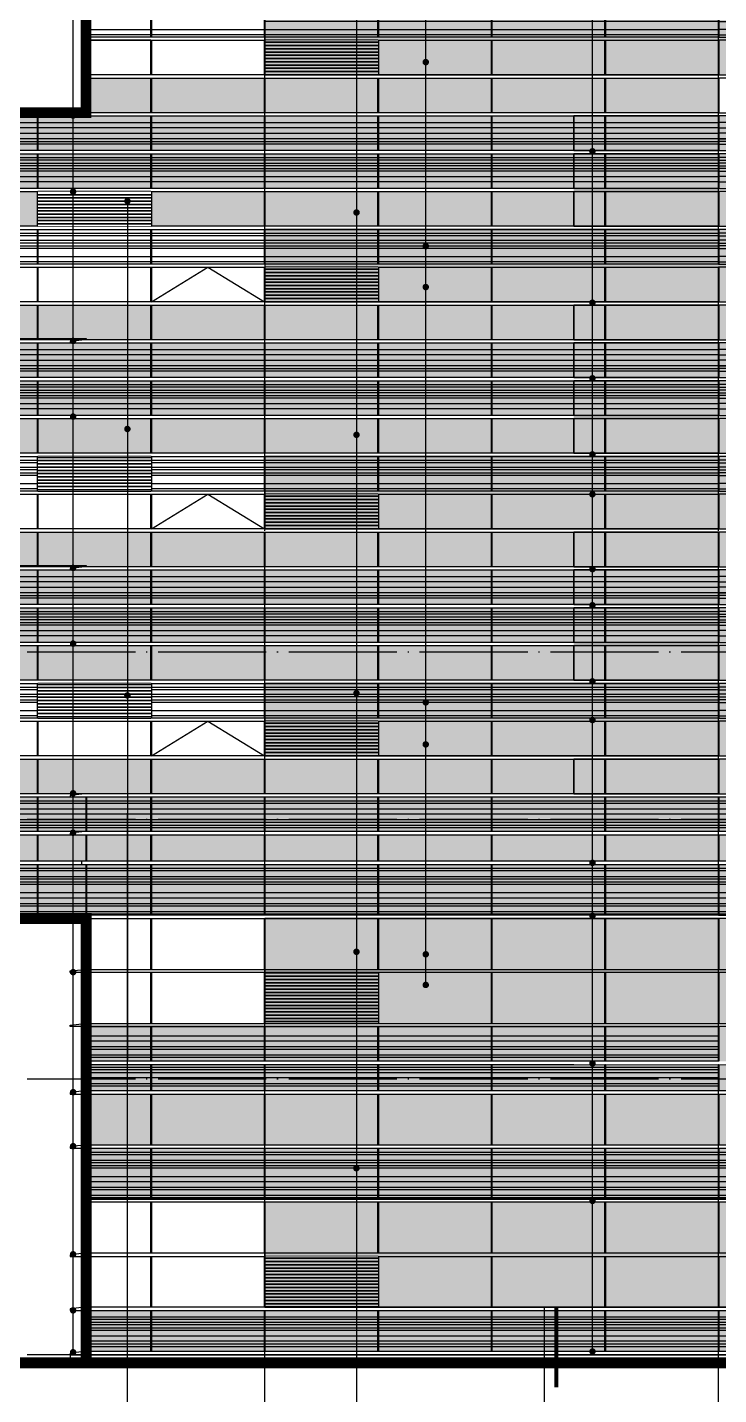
# Model space of a CAD drawing. Header units: millimetres. Extents: x 708158 to 1984082, y -168213 to -53.
# Drawn here: x 1034712 to 1047504, y -86696 to -61396 of the extents above; entities that cross this region are included whole.
import ezdxf

# ---------------------------------------------------------------- set-up
doc = ezdxf.new("R2010")
doc.units = ezdxf.units.MM
doc.header["$LTSCALE"] = 1000
doc.set_wipeout_variables(frame=1)
doc.linetypes.add('DOTE', pattern=[2.42, 2, -0.2, 0.02, -0.2])
doc.layers.get('0').update_dxf_attribs({"color": 8})
for name, color, linetype in [('230303生产综合楼-平面图_t8$0$DIM_IDEN', 3, 'Continuous'), ('A-AXIS', 1, 'DOTE'), ('A-看线', 63, 'Continuous'), ('DIM_LEAD', 3, 'Continuous'), ('DOTE', 1, 'DOTE'), ('SPACE_HATCH', 9, 'Continuous'), ('WINDOW', 4, 'Continuous'), ('立面加粗', 5, 'Continuous'), ('立面填充线2 穿孔板', 105, 'Continuous'), ('立面窗户线', 21, 'Continuous')]:
    doc.layers.add(name, color=color, linetype=linetype)
doc.layers.add('E-百叶', color=8, linetype='Continuous', lineweight=35)

# ---------------------------------------------------------------- blocks, each defined once
blk = doc.blocks.new('A$C646C2EE2')
at = {"layer": 'A-看线'}
for points in [[(0, -70), (2090, -70), (2090, -120), (0, -120)], [(0, -200), (2090, -200), (2090, -250), (0, -250)], [(2100, -70), (4190, -70), (4190, -120), (2100, -120)], [(2100, -200), (4190, -200), (4190, -250), (2100, -250)], [(4200, -70), (6290, -70), (6290, -120), (4200, -120)], [(4200, -200), (6290, -200), (6290, -250), (4200, -250)], [(6300, -70), (8390, -70), (8390, -120), (6300, -120)], [(6300, -200), (8390, -200), (8390, -250), (6300, -250)], [(0, -300), (2090, -300), (2090, -350), (0, -350)], [(0, -500), (2090, -500), (2090, -600), (0, -600)], [(2100, -300), (4190, -300), (4190, -350), (2100, -350)], [(2100, -500), (4190, -500), (4190, -600), (2100, -600)], [(4200, -300), (6290, -300), (6290, -350), (4200, -350)], [(4200, -500), (6290, -500), (6290, -600), (4200, -600)], [(6300, -300), (8390, -300), (8390, -350), (6300, -350)], [(6300, -500), (8390, -500), (8390, -600), (6300, -600)]]:
    blk.add_lwpolyline(points, close=True, dxfattribs=at)
at = {"layer": 'WINDOW'}
for points in [[(2090, 0), (2100, 0), (2100, -640), (2090, -640)], [(4190, 0), (4200, 0), (4200, -640), (4190, -640)], [(6290, 0), (6300, 0), (6300, -640), (6290, -640)], [(8390, 0), (8400, 0), (8400, -640), (8390, -640)]]:
    blk.add_lwpolyline(points, close=True, dxfattribs=at)
blk = doc.blocks.new('A$C06C913D6')
at = {"layer": '立面填充线2 穿孔板'}
blk.add_hatch(color=256, dxfattribs=at).paths.add_polyline_path([(5, -3080), (11695, -3080), (11695, -3720), (5, -3720)])
blk.add_line((1195, -2380), (5, -2380))
at = {"layer": 'A-看线'}
for points in [[(5, -2180), (1195, -2180), (1195, -2280), (5, -2280)], [(1205, -2180), (3295, -2180), (3295, -2280), (1205, -2280)], [(5, -3080), (11695, -3080), (11695, -3720), (5, -3720)]]:
    blk.add_lwpolyline(points, close=True, dxfattribs=at)
at = {"layer": 'WINDOW'}
for points in [[(-5, -1680), (5, -1680), (5, -2320), (-5, -2320)], [(1195, -1680), (1205, -1680), (1205, -2320), (1195, -2320)], [(3295, -1680), (3305, -1680), (3305, -2320), (3295, -2320)], [(-5, -2380), (5, -2380), (5, -3020), (-5, -3020)], [(1195, -2380), (1205, -2380), (1205, -3020), (1195, -3020)], [(3295, -2380), (3305, -2380), (3305, -3020), (3295, -3020)], [(5395, -2380), (5405, -2380), (5405, -3020), (5395, -3020)], [(7495, -2380), (7505, -2380), (7505, -3020), (7495, -3020)], [(9595, -2380), (9605, -2380), (9605, -3020), (9595, -3020)], [(11705, -2380), (11695, -2380), (11695, -3020), (11705, -3020)], [(11695, -2380), (11705, -2380), (11705, -3020), (11695, -3020)], [(-5, -3080), (5, -3080), (5, -3720), (-5, -3720)], [(1195, -3080), (1205, -3080), (1205, -3720), (1195, -3720)], [(3295, -3080), (3305, -3080), (3305, -3720), (3295, -3720)], [(5395, -3080), (5405, -3080), (5405, -3720), (5395, -3720)], [(7495, -3080), (7505, -3080), (7505, -3720), (7495, -3720)], [(9595, -3080), (9605, -3080), (9605, -3720), (9595, -3720)], [(11705, -3080), (11695, -3080), (11695, -3720), (11705, -3720)], [(11695, -3080), (11705, -3080), (11705, -3720), (11695, -3720)]]:
    blk.add_lwpolyline(points, close=True, dxfattribs=at)
at = {"layer": '立面窗户线'}
for points in [[(11700, -2320), (0, -2320), (-90, -2320), (-90, -2380), (0, -2380), (11700, -2380)], [(11700, -2320), (23400, -2320), (23490, -2320), (23490, -2380), (23400, -2380), (11700, -2380)], [(11700, -3020), (0, -3020), (-90, -3020), (-90, -3080), (0, -3080), (11700, -3080)], [(11700, -3020), (23400, -3020), (23490, -3020), (23490, -3080), (23400, -3080), (11700, -3080)]]:
    blk.add_lwpolyline(points, dxfattribs=at)
at = {"layer": 'WINDOW'}
blk.add_blockref('A$C646C2EE2', (3305, -1680), dxfattribs=at)
at = {"layer": 'WINDOW', "xscale": -1}
blk.add_blockref('A$C646C2EE2', (20095, -1680), dxfattribs=at)
blk = doc.blocks.new('A$C2A3A27BA')
at = {"layer": 'A-看线'}
for points in [[(0, -40), (2090, -40), (2090, -140), (0, -140)], [(0, -240), (2090, -240), (2090, -340), (0, -340)], [(2100, -40), (4190, -40), (4190, -140), (2100, -140)], [(2100, -240), (4190, -240), (4190, -340), (2100, -340)], [(4200, -40), (6290, -40), (6290, -140), (4200, -140)], [(4200, -240), (6290, -240), (6290, -340), (4200, -340)], [(6300, -40), (8390, -40), (8390, -140), (6300, -140)], [(6300, -240), (8390, -240), (8390, -340), (6300, -340)], [(0, -390), (2090, -390), (2090, -440), (0, -440)], [(2100, -390), (4190, -390), (4190, -440), (2100, -440)], [(4200, -390), (6290, -390), (6290, -440), (4200, -440)], [(6300, -390), (8390, -390), (8390, -440), (6300, -440)], [(0, -690), (2090, -690), (2090, -740), (0, -740)], [(2100, -690), (4190, -690), (4190, -740), (2100, -740)], [(4200, -690), (6290, -690), (6290, -740), (4200, -740)], [(6300, -690), (8390, -690), (8390, -740), (6300, -740)], [(0, -790), (2090, -790), (2090, -840), (0, -840)], [(0, -890), (2090, -890), (2090, -940), (0, -940)], [(2100, -790), (4190, -790), (4190, -840), (2100, -840)], [(2100, -890), (4190, -890), (4190, -940), (2100, -940)], [(4200, -790), (6290, -790), (6290, -840), (4200, -840)], [(4200, -890), (6290, -890), (6290, -940), (4200, -940)], [(6300, -790), (8390, -790), (8390, -840), (6300, -840)], [(6300, -890), (8390, -890), (8390, -940), (6300, -940)], [(0, -1040), (2090, -1040), (2090, -1140), (0, -1140)], [(2100, -1040), (4190, -1040), (4190, -1140), (2100, -1140)], [(4200, -1040), (6290, -1040), (6290, -1140), (4200, -1140)], [(6300, -1040), (8390, -1040), (8390, -1140), (6300, -1140)]]:
    blk.add_lwpolyline(points, close=True, dxfattribs=at)
at = {"layer": 'WINDOW'}
for points in [[(2090, 80), (2100, 80), (2100, -560), (2090, -560)], [(4190, 80), (4200, 80), (4200, -560), (4190, -560)], [(6290, 80), (6300, 80), (6300, -560), (6290, -560)], [(8390, 80), (8400, 80), (8400, -560), (8390, -560)], [(2090, -620), (2100, -620), (2100, -1260), (2090, -1260)], [(4190, -620), (4200, -620), (4200, -1260), (4190, -1260)], [(6290, -620), (6300, -620), (6300, -1260), (6290, -1260)], [(8390, -620), (8400, -620), (8400, -1260), (8390, -1260)]]:
    blk.add_lwpolyline(points, close=True, dxfattribs=at)
blk = doc.blocks.new('A$C77A43BB9')
at = {"layer": '立面填充线2 穿孔板'}
for points in [[(5, 420), (11695, 420), (11695, -220), (5, -220)], [(26078, 420), (11705, 420), (11705, -220), (26078, -220)], [(5, -280), (11695, -280), (11695, -920), (5, -920)], [(26078, -280), (11705, -280), (11705, -920), (26078, -920)], [(5, -980), (11695, -980), (11695, -1620), (5, -1620)], [(26078, -980), (11705, -980), (11705, -1620), (26078, -1620)], [(5, -3080), (11695, -3080), (11695, -3720), (5, -3720)], [(26078, -3080), (11705, -3080), (11705, -3720), (26078, -3720)]]:
    blk.add_hatch(color=256, dxfattribs=at).paths.add_polyline_path(points)
at = {"layer": 'A-看线'}
for points in [[(5, 420), (14378, 420), (14378, -220), (5, -220)], [(5, 420), (11695, 420), (11695, -220), (5, -220)], [(5, 300), (3878, 300), (3878, 200), (5, 200)], [(3888, 300), (5978, 300), (5978, 200), (3888, 200)], [(26078, 420), (11705, 420), (11705, -220), (26078, -220)], [(5, 100), (3878, 100), (3878, 0), (5, 0)], [(3888, 100), (5978, 100), (5978, 0), (3888, 0)], [(5, -50), (3878, -50), (3878, -100), (5, -100)], [(3888, -50), (5978, -50), (5978, -100), (3888, -100)], [(5, -280), (14378, -280), (14378, -920), (5, -920)], [(5, -280), (11695, -280), (11695, -920), (5, -920)], [(5, -350), (3878, -350), (3878, -400), (5, -400)], [(5, -450), (3878, -450), (3878, -500), (5, -500)], [(3888, -350), (5978, -350), (5978, -400), (3888, -400)], [(3888, -450), (5978, -450), (5978, -500), (3888, -500)], [(26078, -280), (11705, -280), (11705, -920), (26078, -920)], [(5, -550), (3878, -550), (3878, -600), (5, -600)], [(5, -700), (3878, -700), (3878, -800), (5, -800)], [(3888, -550), (5978, -550), (5978, -600), (3888, -600)], [(3888, -700), (5978, -700), (5978, -800), (3888, -800)], [(5, -980), (14378, -980), (14378, -1620), (5, -1620)], [(5, -980), (11695, -980), (11695, -1620), (5, -1620)], [(26078, -980), (11705, -980), (11705, -1620), (26078, -1620)], [(5, -1750), (3878, -1750), (3878, -1800), (5, -1800)], [(3888, -1750), (5978, -1750), (5978, -1800), (3888, -1800)], [(5, -1880), (3878, -1880), (3878, -1930), (5, -1930)], [(5, -1980), (3878, -1980), (3878, -2030), (5, -2030)], [(3888, -1880), (5978, -1880), (5978, -1930), (3888, -1930)], [(3888, -1980), (5978, -1980), (5978, -2030), (3888, -2030)], [(5, -2180), (3878, -2180), (3878, -2280), (5, -2280)], [(3888, -2180), (5978, -2180), (5978, -2280), (3888, -2280)], [(5, -3080), (14378, -3080), (14378, -3720), (5, -3720)], [(5, -3080), (11695, -3080), (11695, -3720), (5, -3720)], [(26078, -3080), (11705, -3080), (11705, -3720), (26078, -3720)]]:
    blk.add_lwpolyline(points, close=True, dxfattribs=at)
at = {"layer": 'WINDOW'}
for points in [[(1778, 420), (1788, 420), (1788, -220), (1778, -220)], [(3878, 420), (3888, 420), (3888, -220), (3878, -220)], [(5978, 420), (5988, 420), (5988, -220), (5978, -220)], [(1778, -280), (1788, -280), (1788, -920), (1778, -920)], [(3878, -280), (3888, -280), (3888, -920), (3878, -920)], [(5978, -280), (5988, -280), (5988, -920), (5978, -920)], [(1778, -980), (1788, -980), (1788, -1620), (1778, -1620)], [(3878, -980), (3888, -980), (3888, -1620), (3878, -1620)], [(5978, -980), (5988, -980), (5988, -1620), (5978, -1620)], [(8078, -980), (8088, -980), (8088, -1620), (8078, -1620)], [(10178, -980), (10188, -980), (10188, -1620), (10178, -1620)], [(12278, -980), (12288, -980), (12288, -1620), (12278, -1620)], [(14378, -980), (14388, -980), (14388, -1620), (14378, -1620)], [(14388, -980), (14378, -980), (14378, -1620), (14388, -1620)], [(1778, -1680), (1788, -1680), (1788, -2320), (1778, -2320)], [(3878, -1680), (3888, -1680), (3888, -2320), (3878, -2320)], [(5978, -1680), (5988, -1680), (5988, -2320), (5978, -2320)], [(1778, -2380), (1788, -2380), (1788, -3020), (1778, -3020)], [(3878, -2380), (3888, -2380), (3888, -3020), (3878, -3020)], [(5978, -2380), (5988, -2380), (5988, -3020), (5978, -3020)], [(8078, -2380), (8088, -2380), (8088, -3020), (8078, -3020)], [(10178, -2380), (10188, -2380), (10188, -3020), (10178, -3020)], [(12278, -2380), (12288, -2380), (12288, -3020), (12278, -3020)], [(14378, -2380), (14388, -2380), (14388, -3020), (14378, -3020)], [(14388, -2380), (14378, -2380), (14378, -3020), (14388, -3020)], [(1778, -3080), (1788, -3080), (1788, -3720), (1778, -3720)], [(3878, -3080), (3888, -3080), (3888, -3720), (3878, -3720)], [(5978, -3080), (5988, -3080), (5988, -3720), (5978, -3720)], [(8078, -3080), (8088, -3080), (8088, -3720), (8078, -3720)], [(10178, -3080), (10188, -3080), (10188, -3720), (10178, -3720)], [(12278, -3080), (12288, -3080), (12288, -3720), (12278, -3720)], [(14378, -3080), (14388, -3080), (14388, -3720), (14378, -3720)], [(14388, -3080), (14378, -3080), (14378, -3720), (14388, -3720)]]:
    blk.add_lwpolyline(points, close=True, dxfattribs=at)
blk.add_lwpolyline([(3888, -3020), (4933, -2380), (5978, -3020)], dxfattribs=at)
at = {"layer": '立面窗户线'}
for points in [[(2683, 480), (0, 480), (-30, 480), (-300, 450), (-300, 420), (0, 420), (2683, 420)], [(14383, 480), (2683, 480), (2653, 480), (2383, 450), (2383, 420), (2683, 420), (14383, 420)], [(14383, 480), (26083, 480), (26113, 480), (26383, 450), (26383, 420), (26083, 420), (14383, 420)], [(14383, -220), (0, -220), (-90, -220), (-90, -280), (0, -280), (14383, -280)], [(14383, -220), (26083, -220), (26173, -220), (26173, -280), (26083, -280), (14383, -280)], [(14383, -920), (0, -920), (-30, -920), (-300, -950), (-300, -980), (0, -980), (14383, -980)], [(14383, -920), (26083, -920), (26113, -920), (26383, -950), (26383, -980), (26083, -980), (14383, -980)], [(14383, -1620), (0, -1620), (-90, -1620), (-90, -1680), (0, -1680), (14383, -1680)], [(14383, -1620), (26083, -1620), (26173, -1620), (26173, -1680), (26083, -1680), (14383, -1680)], [(14383, -2320), (0, -2320), (-90, -2320), (-90, -2380), (0, -2380), (14383, -2380)], [(14383, -2320), (26083, -2320), (26173, -2320), (26173, -2380), (26083, -2380), (14383, -2380)], [(14383, -3020), (0, -3020), (-90, -3020), (-90, -3080), (0, -3080), (14383, -3080)], [(14383, -3020), (26083, -3020), (26173, -3020), (26173, -3080), (26083, -3080), (14383, -3080)]]:
    blk.add_lwpolyline(points, dxfattribs=at)
blk.add_lwpolyline([(-1, 500), (2678, 500), (2678, 480), (-1, 480)], close=True, dxfattribs=at)
at = {"layer": 'WINDOW'}
for name, p in [('A$C2A3A27BA', (5988, 340)), ('A$C646C2EE2', (5988, -1680))]:
    blk.add_blockref(name, p, dxfattribs=at)
at = {"layer": 'WINDOW', "xscale": -1}
for name, p in [('A$C2A3A27BA', (22778, 340)), ('A$C646C2EE2', (22778, -1680))]:
    blk.add_blockref(name, p, dxfattribs=at)
blk = doc.blocks.new('A$C48FF79B3')
at = {"layer": 'A-看线'}
for points in [[(0, -70), (2090, -70), (2090, -120), (0, -120)], [(0, -220), (2090, -220), (2090, -270), (0, -270)], [(2100, -70), (4190, -70), (4190, -120), (2100, -120)], [(2100, -220), (4190, -220), (4190, -270), (2100, -270)], [(4200, -70), (6290, -70), (6290, -120), (4200, -120)], [(4200, -220), (6290, -220), (6290, -270), (4200, -270)], [(6300, -70), (8390, -70), (8390, -120), (6300, -120)], [(6300, -220), (8390, -220), (8390, -270), (6300, -270)], [(0, -320), (2090, -320), (2090, -370), (0, -370)], [(2100, -320), (4190, -320), (4190, -370), (2100, -370)], [(4200, -320), (6290, -320), (6290, -370), (4200, -370)], [(6300, -320), (8390, -320), (8390, -370), (6300, -370)], [(0, -520), (2090, -520), (2090, -620), (0, -620)], [(0, -720), (2090, -720), (2090, -770), (0, -770)], [(2100, -520), (4190, -520), (4190, -620), (2100, -620)], [(2100, -720), (4190, -720), (4190, -770), (2100, -770)], [(4200, -520), (6290, -520), (6290, -620), (4200, -620)], [(4200, -720), (6290, -720), (6290, -770), (4200, -770)], [(6300, -520), (8390, -520), (8390, -620), (6300, -620)], [(6300, -720), (8390, -720), (8390, -770), (6300, -770)], [(0, -870), (2090, -870), (2090, -920), (0, -920)], [(2100, -870), (4190, -870), (4190, -920), (2100, -920)], [(4200, -870), (6290, -870), (6290, -920), (4200, -920)], [(6300, -870), (8390, -870), (8390, -920), (6300, -920)]]:
    blk.add_lwpolyline(points, close=True, dxfattribs=at)
at = {"layer": 'WINDOW'}
for points in [[(2090, 0), (2100, 0), (2100, -940), (2090, -940)], [(4190, 0), (4200, 0), (4200, -940), (4190, -940)], [(6290, 0), (6300, 0), (6300, -940), (6290, -940)], [(8390, 0), (8400, 0), (8400, -940), (8390, -940)]]:
    blk.add_lwpolyline(points, close=True, dxfattribs=at)
blk = doc.blocks.new('A$C0C685A8F')
at = {"layer": 'A-看线'}
for points in [[(0, -70), (2090, -70), (2090, -120), (0, -120)], [(0, -220), (2090, -220), (2090, -320), (0, -320)], [(2100, -70), (4190, -70), (4190, -120), (2100, -120)], [(2100, -220), (4190, -220), (4190, -320), (2100, -320)], [(4200, -70), (6290, -70), (6290, -120), (4200, -120)], [(4200, -220), (6290, -220), (6290, -320), (4200, -320)], [(6300, -70), (8390, -70), (8390, -120), (6300, -120)], [(6300, -220), (8390, -220), (8390, -320), (6300, -320)], [(0, -420), (2090, -420), (2090, -470), (0, -470)], [(2100, -420), (4190, -420), (4190, -470), (2100, -470)], [(4200, -420), (6290, -420), (6290, -470), (4200, -470)], [(6300, -420), (8390, -420), (8390, -470), (6300, -470)], [(0, -520), (2090, -520), (2090, -570), (0, -570)], [(2100, -520), (4190, -520), (4190, -570), (2100, -570)], [(4200, -520), (6290, -520), (6290, -570), (4200, -570)], [(6300, -520), (8390, -520), (8390, -570), (6300, -570)]]:
    blk.add_lwpolyline(points, close=True, dxfattribs=at)
at = {"layer": 'WINDOW'}
for points in [[(2090, 0), (2100, 0), (2100, -640), (2090, -640)], [(4190, 0), (4200, 0), (4200, -640), (4190, -640)], [(6290, 0), (6300, 0), (6300, -640), (6290, -640)], [(8390, 0), (8400, 0), (8400, -640), (8390, -640)]]:
    blk.add_lwpolyline(points, close=True, dxfattribs=at)
blk = doc.blocks.new('A$C86bb16c2')
at = {"layer": '立面填充线2 穿孔板'}
for points in [[(305, -30), (30028, -30), (30028, -670), (305, -670)], [(305, -730), (30038, -730), (30038, -1220), (305, -1220)], [(305, -1280), (30028, -1280), (30028, -2220), (305, -2220)], [(305, -4280), (30028, -4280), (30028, -4920), (305, -4920)]]:
    blk.add_hatch(color=256, dxfattribs=at).paths.add_polyline_path(points)
at = {"layer": 'A-看线'}
for points in [[(305, -30), (30028, -30), (30028, -670), (305, -670)], [(305, -100), (1495, -100), (1495, -150), (305, -150)], [(305, -250), (1495, -250), (1495, -350), (305, -350)], [(1505, -100), (3595, -100), (3595, -150), (1505, -150)], [(1505, -250), (3595, -250), (3595, -350), (1505, -350)], [(3605, -100), (5695, -100), (5695, -150), (3605, -150)], [(3605, -250), (5695, -250), (5695, -350), (3605, -350)], [(5705, -100), (7795, -100), (7795, -150), (5705, -150)], [(5705, -250), (7795, -250), (7795, -350), (5705, -350)], [(7805, -100), (9895, -100), (9895, -150), (7805, -150)], [(7805, -250), (9895, -250), (9895, -350), (7805, -350)], [(305, -450), (1495, -450), (1495, -500), (305, -500)], [(1505, -450), (3595, -450), (3595, -500), (1505, -500)], [(3605, -450), (5695, -450), (5695, -500), (3605, -500)], [(5705, -450), (7795, -450), (7795, -500), (5705, -500)], [(7805, -450), (9895, -450), (9895, -500), (7805, -500)], [(305, -550), (1495, -550), (1495, -600), (305, -600)], [(305, -730), (30038, -730), (30038, -1220), (305, -1220)], [(1505, -550), (3595, -550), (3595, -600), (1505, -600)], [(3605, -550), (5695, -550), (5695, -600), (3605, -600)], [(5705, -550), (7795, -550), (7795, -600), (5705, -600)], [(7805, -550), (9895, -550), (9895, -600), (7805, -600)], [(305, -1280), (30028, -1280), (30028, -2220), (305, -2220)], [(305, -1350), (1495, -1350), (1495, -1400), (305, -1400)], [(305, -1500), (1495, -1500), (1495, -1550), (305, -1550)], [(1505, -1350), (3595, -1350), (3595, -1400), (1505, -1400)], [(1505, -1500), (3595, -1500), (3595, -1550), (1505, -1550)], [(3605, -1350), (5695, -1350), (5695, -1400), (3605, -1400)], [(3605, -1500), (5695, -1500), (5695, -1550), (3605, -1550)], [(5705, -1350), (7795, -1350), (7795, -1400), (5705, -1400)], [(5705, -1500), (7795, -1500), (7795, -1550), (5705, -1550)], [(7805, -1350), (9895, -1350), (9895, -1400), (7805, -1400)], [(7805, -1500), (9895, -1500), (9895, -1550), (7805, -1550)], [(305, -1600), (1495, -1600), (1495, -1650), (305, -1650)], [(1505, -1600), (3595, -1600), (3595, -1650), (1505, -1650)], [(3605, -1600), (5695, -1600), (5695, -1650), (3605, -1650)], [(5705, -1600), (7795, -1600), (7795, -1650), (5705, -1650)], [(7805, -1600), (9895, -1600), (9895, -1650), (7805, -1650)], [(305, -1800), (1495, -1800), (1495, -1900), (305, -1900)], [(305, -2000), (1495, -2000), (1495, -2050), (305, -2050)], [(1505, -1800), (3595, -1800), (3595, -1900), (1505, -1900)], [(1505, -2000), (3595, -2000), (3595, -2050), (1505, -2050)], [(3605, -1800), (5695, -1800), (5695, -1900), (3605, -1900)], [(3605, -2000), (5695, -2000), (5695, -2050), (3605, -2050)], [(5705, -1800), (7795, -1800), (7795, -1900), (5705, -1900)], [(5705, -2000), (7795, -2000), (7795, -2050), (5705, -2050)], [(7805, -1800), (9895, -1800), (9895, -1900), (7805, -1900)], [(7805, -2000), (9895, -2000), (9895, -2050), (7805, -2050)], [(305, -2150), (1495, -2150), (1495, -2200), (305, -2200)], [(1505, -2150), (3595, -2150), (3595, -2200), (1505, -2200)], [(3605, -2150), (5695, -2150), (5695, -2200), (3605, -2200)], [(5705, -2150), (7795, -2150), (7795, -2200), (5705, -2200)], [(7805, -2150), (9895, -2150), (9895, -2200), (7805, -2200)], [(305, -4450), (1495, -4450), (1495, -4550), (305, -4550)], [(1505, -4450), (3595, -4450), (3595, -4550), (1505, -4550)], [(3605, -4450), (5695, -4450), (5695, -4550), (3605, -4550)], [(5705, -4450), (7795, -4450), (7795, -4550), (5705, -4550)], [(7805, -4450), (9895, -4450), (9895, -4550), (7805, -4550)], [(9905, -4450), (11995, -4450), (11995, -4550), (9905, -4550)], [(305, -4650), (1495, -4650), (1495, -4700), (305, -4700)], [(305, -4650), (1495, -4650), (1495, -4700), (305, -4700)], [(305, -4800), (1495, -4800), (1495, -4850), (305, -4850)], [(1505, -4650), (3595, -4650), (3595, -4700), (1505, -4700)], [(1505, -4650), (3595, -4650), (3595, -4700), (1505, -4700)], [(1505, -4800), (3595, -4800), (3595, -4850), (1505, -4850)], [(3605, -4650), (5695, -4650), (5695, -4700), (3605, -4700)], [(3605, -4650), (5695, -4650), (5695, -4700), (3605, -4700)], [(3605, -4800), (5695, -4800), (5695, -4850), (3605, -4850)], [(5705, -4650), (7795, -4650), (7795, -4700), (5705, -4700)], [(5705, -4650), (7795, -4650), (7795, -4700), (5705, -4700)], [(5705, -4800), (7795, -4800), (7795, -4850), (5705, -4850)], [(7805, -4650), (9895, -4650), (9895, -4700), (7805, -4700)], [(7805, -4650), (9895, -4650), (9895, -4700), (7805, -4700)], [(7805, -4800), (9895, -4800), (9895, -4850), (7805, -4850)], [(9905, -4650), (11995, -4650), (11995, -4700), (9905, -4700)], [(9905, -4650), (11995, -4650), (11995, -4700), (9905, -4700)], [(9905, -4800), (11995, -4800), (11995, -4850), (9905, -4850)]]:
    blk.add_lwpolyline(points, close=True, dxfattribs=at)
blk.add_lwpolyline([(12000, -4920), (305, -4920), (305, -4280), (12000, -4280)], dxfattribs=at)
at = {"layer": 'WINDOW'}
for points in [[(295, -30), (305, -30), (305, -670), (295, -670)], [(1495, -30), (1505, -30), (1505, -670), (1495, -670)], [(3595, -30), (3605, -30), (3605, -670), (3595, -670)], [(5695, -30), (5705, -30), (5705, -670), (5695, -670)], [(7795, -30), (7805, -30), (7805, -670), (7795, -670)], [(9895, -30), (9905, -30), (9905, -670), (9895, -670)], [(295, -730), (305, -730), (305, -1220), (295, -1220)], [(1495, -730), (1505, -730), (1505, -1220), (1495, -1220)], [(3595, -730), (3605, -730), (3605, -1220), (3595, -1220)], [(5695, -730), (5705, -730), (5705, -1220), (5695, -1220)], [(7795, -730), (7805, -730), (7805, -1220), (7795, -1220)], [(9895, -730), (9905, -730), (9905, -1220), (9895, -1220)], [(11995, -730), (12005, -730), (12005, -1220), (11995, -1220)], [(295, -1280), (305, -1280), (305, -2220), (295, -2220)], [(1495, -1280), (1505, -1280), (1505, -2220), (1495, -2220)], [(3595, -1280), (3605, -1280), (3605, -2220), (3595, -2220)], [(5695, -1280), (5705, -1280), (5705, -2220), (5695, -2220)], [(7795, -1280), (7805, -1280), (7805, -2220), (7795, -2220)], [(9895, -1280), (9905, -1280), (9905, -2220), (9895, -2220)], [(295, -2280), (305, -2280), (305, -3220), (295, -3220)], [(1495, -2280), (1505, -2280), (1505, -3220), (1495, -3220)], [(3595, -2280), (3605, -2280), (3605, -3220), (3595, -3220)], [(5695, -2280), (5705, -2280), (5705, -3220), (5695, -3220)], [(7795, -2280), (7805, -2280), (7805, -3220), (7795, -3220)], [(9895, -2280), (9905, -2280), (9905, -3220), (9895, -3220)], [(11995, -2280), (12005, -2280), (12005, -3220), (11995, -3220)], [(295, -3280), (305, -3280), (305, -4220), (295, -4220)], [(1495, -3280), (1505, -3280), (1505, -4220), (1495, -4220)], [(3595, -3280), (3605, -3280), (3605, -4220), (3595, -4220)], [(5695, -3280), (5705, -3280), (5705, -4220), (5695, -4220)], [(7795, -3280), (7805, -3280), (7805, -4220), (7795, -4220)], [(9895, -3280), (9905, -3280), (9905, -4220), (9895, -4220)], [(11995, -3280), (12005, -3280), (12005, -4220), (11995, -4220)], [(295, -4280), (305, -4280), (305, -4920), (295, -4920)], [(295, -4280), (305, -4280), (305, -4920), (295, -4920)], [(1495, -4280), (1505, -4280), (1505, -4920), (1495, -4920)], [(3595, -4280), (3605, -4280), (3605, -4920), (3595, -4920)], [(5695, -4280), (5705, -4280), (5705, -4920), (5695, -4920)], [(7795, -4280), (7805, -4280), (7805, -4920), (7795, -4920)], [(9895, -4280), (9905, -4280), (9905, -4920), (9895, -4920)], [(11995, -4280), (12005, -4280), (12005, -4920), (11995, -4920)]]:
    blk.add_lwpolyline(points, close=True, dxfattribs=at)
at = {"layer": '立面窗户线'}
for points in [[(12000, 30), (300, 30), (270, 30), (0, 0), (0, -30), (300, -30), (12000, -30)], [(12000, -2220), (300, -2220), (210, -2220), (210, -2280), (300, -2280), (12000, -2280)], [(12000, -2220), (27350, -2220), (27440, -2220), (27440, -2280), (27350, -2280), (12000, -2280)], [(9320, -4920), (300, -4920), (210, -4920), (210, -4980), (300, -4980), (9320, -4980)]]:
    blk.add_lwpolyline(points, dxfattribs=at)
for points in [[(12000, -730), (27350, -730), (27650, -730), (27650, -700), (27380, -670), (27350, -670), (12000, -670), (300, -670), (270, -670), (0, -700), (0, -730), (300, -730)], [(12000, -1280), (27350, -1280), (27440, -1280), (27440, -1220), (27345, -1220), (12000, -1220), (1712, -1220), (210, -1220), (210, -1280), (1712, -1280)], [(12000, -3280), (300, -3280), (0, -3280), (0, -3250), (270, -3220), (300, -3220), (12000, -3220), (27350, -3220), (27380, -3220), (27650, -3250), (27650, -3280), (27350, -3280)], [(12000, -4280), (300, -4280), (0, -4280), (0, -4250), (270, -4220), (300, -4220), (12000, -4220), (27350, -4220), (27380, -4220), (27650, -4250), (27650, -4280), (27350, -4280)]]:
    blk.add_lwpolyline(points, close=True, dxfattribs=at)
at = {"layer": 'WINDOW'}
for name, p in [('A$C0C685A8F', (9905, -30)), ('A$C48FF79B3', (9905, -1280))]:
    blk.add_blockref(name, p, dxfattribs=at)
blk = doc.blocks.new('A$C354F61B6')
at = {"layer": 'A-看线'}
for points in [[(0, 0), (2090, 0), (2090, -50), (0, -50)], [(2100, 0), (4190, 0), (4190, -50), (2100, -50)], [(4200, 0), (6290, 0), (6290, -50), (4200, -50)], [(6300, 0), (8390, 0), (8390, -50), (6300, -50)], [(0, -100), (2090, -100), (2090, -150), (0, -150)], [(0, -200), (2090, -200), (2090, -250), (0, -250)], [(2100, -100), (4190, -100), (4190, -150), (2100, -150)], [(2100, -200), (4190, -200), (4190, -250), (2100, -250)], [(4200, -100), (6290, -100), (6290, -150), (4200, -150)], [(4200, -200), (6290, -200), (6290, -250), (4200, -250)], [(6300, -100), (8390, -100), (8390, -150), (6300, -150)], [(6300, -200), (8390, -200), (8390, -250), (6300, -250)], [(0, -350), (2090, -350), (2090, -450), (0, -450)], [(0, -500), (2090, -500), (2090, -555), (0, -555)], [(2100, -350), (4190, -350), (4190, -450), (2100, -450)], [(2100, -500), (4190, -500), (4190, -555), (2100, -555)], [(4200, -350), (6290, -350), (6290, -450), (4200, -450)], [(4200, -500), (6290, -500), (6290, -555), (4200, -555)], [(6300, -350), (8390, -350), (8390, -450), (6300, -450)], [(6300, -500), (8390, -500), (8390, -555), (6300, -555)]]:
    blk.add_lwpolyline(points, close=True, dxfattribs=at)
at = {"layer": 'WINDOW'}
for points in [[(2090, 120), (2100, 120), (2100, -640), (2090, -640)], [(4190, 120), (4200, 120), (4200, -640), (4190, -640)], [(6290, 120), (6300, 120), (6300, -640), (6290, -640)], [(8390, 120), (8400, 120), (8400, -640), (8390, -640)]]:
    blk.add_lwpolyline(points, close=True, dxfattribs=at)
blk = doc.blocks.new('A$Cdec22d5f')
at = {"layer": '立面填充线2 穿孔板'}
for points in [[(5, 0), (29728, -5), (29728, -495), (5, -490)], [(-5, -550), (29728, -550), (29728, -1490), (-5, -1490)], [(5, -1550), (29728, -1550), (29728, -2490), (5, -2490)], [(5, -4550), (29728, -4550), (29728, -5310), (5, -5310)]]:
    blk.add_hatch(color=256, dxfattribs=at).paths.add_polyline_path(points)
at = {"layer": 'A-看线'}
for points in [[(5, 0), (29728, -5), (29728, -495), (5, -490)], [(5, -50), (1195, -50), (1195, -100), (5, -100)], [(5, -150), (1195, -150), (1195, -250), (5, -250)], [(1205, -50), (3295, -50), (3295, -100), (1205, -100)], [(1205, -150), (3295, -150), (3295, -250), (1205, -250)], [(3305, -50), (5395, -50), (5395, -100), (3305, -100)], [(3305, -150), (5395, -150), (5395, -250), (3305, -250)], [(5405, -50), (7495, -50), (7495, -100), (5405, -100)], [(5405, -150), (7495, -150), (7495, -250), (5405, -250)], [(7505, -50), (9595, -50), (9595, -100), (7505, -100)], [(7505, -150), (9595, -150), (9595, -250), (7505, -250)], [(9605, -50), (11695, -50), (11695, -100), (9605, -100)], [(9605, -150), (11695, -150), (11695, -250), (9605, -250)], [(5, -350), (1195, -350), (1195, -400), (5, -400)], [(1205, -350), (3295, -350), (3295, -400), (1205, -400)], [(3305, -350), (5395, -350), (5395, -400), (3305, -400)], [(5405, -350), (7495, -350), (7495, -400), (5405, -400)], [(7505, -350), (9595, -350), (9595, -400), (7505, -400)], [(9605, -350), (11695, -350), (11695, -400), (9605, -400)], [(5, -1550), (29728, -1550), (29728, -2490), (5, -2490)], [(5, -1620), (1195, -1620), (1195, -1670), (5, -1670)], [(5, -1770), (1195, -1770), (1195, -1820), (5, -1820)], [(1205, -1620), (3295, -1620), (3295, -1670), (1205, -1670)], [(1205, -1770), (3295, -1770), (3295, -1820), (1205, -1820)], [(3305, -1620), (5395, -1620), (5395, -1670), (3305, -1670)], [(3305, -1770), (5395, -1770), (5395, -1820), (3305, -1820)], [(5405, -1620), (7495, -1620), (7495, -1670), (5405, -1670)], [(5405, -1770), (7495, -1770), (7495, -1820), (5405, -1820)], [(7505, -1620), (9595, -1620), (9595, -1670), (7505, -1670)], [(7505, -1770), (9595, -1770), (9595, -1820), (7505, -1820)], [(5, -1870), (1195, -1870), (1195, -1920), (5, -1920)], [(1205, -1870), (3295, -1870), (3295, -1920), (1205, -1920)], [(3305, -1870), (5395, -1870), (5395, -1920), (3305, -1920)], [(5405, -1870), (7495, -1870), (7495, -1920), (5405, -1920)], [(7505, -1870), (9595, -1870), (9595, -1920), (7505, -1920)], [(5, -2070), (1195, -2070), (1195, -2170), (5, -2170)], [(5, -2270), (1195, -2270), (1195, -2320), (5, -2320)], [(1205, -2070), (3295, -2070), (3295, -2170), (1205, -2170)], [(1205, -2270), (3295, -2270), (3295, -2320), (1205, -2320)], [(3305, -2070), (5395, -2070), (5395, -2170), (3305, -2170)], [(3305, -2270), (5395, -2270), (5395, -2320), (3305, -2320)], [(5405, -2070), (7495, -2070), (7495, -2170), (5405, -2170)], [(5405, -2270), (7495, -2270), (7495, -2320), (5405, -2320)], [(7505, -2070), (9595, -2070), (9595, -2170), (7505, -2170)], [(7505, -2270), (9595, -2270), (9595, -2320), (7505, -2320)], [(5, -2420), (1195, -2420), (1195, -2470), (5, -2470)], [(1205, -2420), (3295, -2420), (3295, -2470), (1205, -2470)], [(3305, -2420), (5395, -2420), (5395, -2470), (3305, -2470)], [(5405, -2420), (7495, -2420), (7495, -2470), (5405, -2470)], [(7505, -2420), (9595, -2420), (9595, -2470), (7505, -2470)], [(5, -4670), (1195, -4670), (1195, -4720), (5, -4720)], [(5, -4770), (1195, -4770), (1195, -4820), (5, -4820)], [(1205, -4670), (3295, -4670), (3295, -4720), (1205, -4720)], [(1205, -4770), (3295, -4770), (3295, -4820), (1205, -4820)], [(3305, -4670), (5395, -4670), (5395, -4720), (3305, -4720)], [(3305, -4770), (5395, -4770), (5395, -4820), (3305, -4820)], [(5405, -4670), (7495, -4670), (7495, -4720), (5405, -4720)], [(5405, -4770), (7495, -4770), (7495, -4820), (5405, -4820)], [(7505, -4670), (9595, -4670), (9595, -4720), (7505, -4720)], [(7505, -4770), (9595, -4770), (9595, -4820), (7505, -4820)], [(5, -4870), (1195, -4870), (1195, -4920), (5, -4920)], [(5, -5020), (1195, -5020), (1195, -5120), (5, -5120)], [(1205, -4870), (3295, -4870), (3295, -4920), (1205, -4920)], [(1205, -5020), (3295, -5020), (3295, -5120), (1205, -5120)], [(3305, -4870), (5395, -4870), (5395, -4920), (3305, -4920)], [(3305, -5020), (5395, -5020), (5395, -5120), (3305, -5120)], [(5405, -4870), (7495, -4870), (7495, -4920), (5405, -4920)], [(5405, -5020), (7495, -5020), (7495, -5120), (5405, -5120)], [(7505, -4870), (9595, -4870), (9595, -4920), (7505, -4920)], [(7505, -5020), (9595, -5020), (9595, -5120), (7505, -5120)], [(5, -5170), (1195, -5170), (1195, -5225), (5, -5225)], [(1205, -5170), (3295, -5170), (3295, -5225), (1205, -5225)], [(3305, -5170), (5395, -5170), (5395, -5225), (3305, -5225)], [(5405, -5170), (7495, -5170), (7495, -5225), (5405, -5225)], [(7505, -5170), (9595, -5170), (9595, -5225), (7505, -5225)]]:
    blk.add_lwpolyline(points, close=True, dxfattribs=at)
at = {"layer": 'WINDOW'}
for points in [[(-5, 0), (5, 0), (5, -490), (-5, -490)], [(-5, 0), (5, 0), (5, -490), (-5, -490)], [(1195, 0), (1205, 0), (1205, -490), (1195, -490)], [(3295, 0), (3305, 0), (3305, -490), (3295, -490)], [(5395, 0), (5405, 0), (5405, -490), (5395, -490)], [(7495, 0), (7505, 0), (7505, -490), (7495, -490)], [(9595, 0), (9605, 0), (9605, -490), (9595, -490)], [(11695, 0), (11705, 0), (11705, -490), (11695, -490)], [(-5, -550), (5, -550), (5, -1490), (-5, -1490)], [(1195, -550), (1205, -550), (1205, -1490), (1195, -1490)], [(3295, -550), (3305, -550), (3305, -1490), (3295, -1490)], [(5395, -550), (5405, -550), (5405, -1490), (5395, -1490)], [(7495, -550), (7505, -550), (7505, -1490), (7495, -1490)], [(9595, -550), (9605, -550), (9605, -1490), (9595, -1490)], [(9595, -550), (9605, -550), (9605, -1490), (9595, -1490)], [(11695, -550), (11705, -550), (11705, -1490), (11695, -1490)], [(-5, -1550), (5, -1550), (5, -2490), (-5, -2490)], [(1195, -1550), (1205, -1550), (1205, -2490), (1195, -2490)], [(3295, -1550), (3305, -1550), (3305, -2490), (3295, -2490)], [(5395, -1550), (5405, -1550), (5405, -2490), (5395, -2490)], [(7495, -1550), (7505, -1550), (7505, -2490), (7495, -2490)], [(9595, -1550), (9605, -1550), (9605, -2490), (9595, -2490)], [(-5, -2550), (5, -2550), (5, -3490), (-5, -3490)], [(1195, -2550), (1205, -2550), (1205, -3490), (1195, -3490)], [(3295, -2550), (3305, -2550), (3305, -3490), (3295, -3490)], [(5395, -2550), (5405, -2550), (5405, -3490), (5395, -3490)], [(7495, -2550), (7505, -2550), (7505, -3490), (7495, -3490)], [(9595, -2550), (9605, -2550), (9605, -3490), (9595, -3490)], [(11695, -2550), (11705, -2550), (11705, -3490), (11695, -3490)], [(-5, -3550), (5, -3550), (5, -4490), (-5, -4490)], [(1195, -3550), (1205, -3550), (1205, -4490), (1195, -4490)], [(3295, -3550), (3305, -3550), (3305, -4490), (3295, -4490)], [(5395, -3550), (5405, -3550), (5405, -4490), (5395, -4490)], [(7495, -3550), (7505, -3550), (7505, -4490), (7495, -4490)], [(9595, -3550), (9605, -3550), (9605, -4490), (9595, -4490)], [(11695, -3550), (11705, -3550), (11705, -4490), (11695, -4490)], [(-5, -4550), (5, -4550), (5, -5310), (-5, -5310)], [(1195, -4550), (1205, -4550), (1205, -5310), (1195, -5310)], [(3295, -4550), (3305, -4550), (3305, -5310), (3295, -5310)], [(5395, -4550), (5405, -4550), (5405, -5310), (5395, -5310)], [(7495, -4550), (7505, -4550), (7505, -5310), (7495, -5310)], [(9595, -4550), (9605, -4550), (9605, -5310), (9595, -5310)]]:
    blk.add_lwpolyline(points, close=True, dxfattribs=at)
at = {"layer": '立面窗户线'}
for points in [[(11700, -550), (27050, -550), (27350, -550), (27350, -520), (27080, -490), (27050, -490), (11700, -490), (0, -490), (-30, -490), (-300, -520), (-300, -550), (0, -550), (11700, -550)], [(11700, -1550), (27050, -1550), (27350, -1550), (27350, -1520), (27080, -1490), (27050, -1490), (11700, -1490), (0, -1490), (-30, -1490), (-300, -1520), (-300, -1550), (0, -1550), (11700, -1550)], [(11700, -2550), (0, -2550), (-90, -2550), (-90, -2490), (0, -2490), (11700, -2490), (27050, -2490), (27140, -2490), (27140, -2550), (27050, -2550), (11700, -2550)], [(11700, -3550), (27050, -3550), (27350, -3550), (27350, -3520), (27080, -3490), (27050, -3490), (11700, -3490), (0, -3490), (-30, -3490), (-300, -3520), (-300, -3550), (0, -3550), (11700, -3550)], [(11700, -4550), (27050, -4550), (27350, -4550), (27350, -4520), (27080, -4490), (27050, -4490), (11700, -4490), (0, -4490), (-30, -4490), (-300, -4520), (-300, -4550), (0, -4550), (11700, -4550)]]:
    blk.add_lwpolyline(points, dxfattribs=at)
for points in [[(11700, -5370), (27050, -5370), (27350, -5370), (27350, -5340), (27080, -5310), (27050, -5310), (11700, -5310), (0, -5310), (-30, -5310), (-300, -5340), (-300, -5370), (0, -5370)], [(30033, -5370), (-300, -5370), (-300, -5520), (30033, -5520)]]:
    blk.add_lwpolyline(points, close=True, dxfattribs=at)
at = {"layer": 'A-看线'}
blk.add_blockref('A$C354F61B6', (9605, -4670), dxfattribs=at)
at = {"layer": 'WINDOW'}
blk.add_blockref('A$C48FF79B3', (9605, -1550), dxfattribs=at)
blk = doc.blocks.new('A$C2a5aa5d3')
at = {"layer": '立面填充线2 穿孔板'}
for points in [[(305, -30), (2978, -30), (2978, -670), (305, -670)], [(305, -730), (2978, -730), (2978, -1220), (305, -1220)], [(305, -1280), (2978, -1280), (2976, -2220), (303, -2220)]]:
    blk.add_hatch(color=256, dxfattribs=at).paths.add_polyline_path(points)
at = {"layer": 'A-看线'}
for points in [[(305, -100), (2078, -100), (2078, -150), (305, -150)], [(305, -250), (2078, -250), (2078, -350), (305, -350)], [(2088, -100), (2978, -100), (2978, -150), (2088, -150)], [(2088, -250), (2978, -250), (2978, -350), (2088, -350)], [(305, -450), (2078, -450), (2078, -500), (305, -500)], [(2088, -450), (2978, -450), (2978, -500), (2088, -500)], [(305, -550), (2078, -550), (2078, -600), (305, -600)], [(2088, -550), (2978, -550), (2978, -600), (2088, -600)], [(305, -1350), (2078, -1350), (2078, -1400), (305, -1400)], [(305, -1500), (2078, -1500), (2078, -1550), (305, -1550)], [(2088, -1350), (2978, -1350), (2978, -1400), (2088, -1400)], [(2088, -1500), (2978, -1500), (2978, -1550), (2088, -1550)], [(305, -1600), (2078, -1600), (2078, -1650), (305, -1650)], [(2088, -1600), (2978, -1600), (2978, -1650), (2088, -1650)], [(305, -1800), (2078, -1800), (2078, -1900), (305, -1900)], [(305, -2000), (2078, -2000), (2078, -2050), (305, -2050)], [(2088, -1800), (2978, -1800), (2978, -1900), (2088, -1900)], [(2088, -2000), (2978, -2000), (2978, -2050), (2088, -2050)], [(305, -2150), (2078, -2150), (2078, -2200), (305, -2200)], [(2088, -2150), (2978, -2150), (2978, -2200), (2088, -2200)]]:
    blk.add_lwpolyline(points, close=True, dxfattribs=at)
at = {"layer": 'WINDOW'}
for points in [[(295, -30), (305, -30), (305, -670), (295, -670)], [(2078, -30), (2088, -30), (2088, -670), (2078, -670)], [(295, -730), (305, -730), (305, -1220), (295, -1220)], [(2078, -730), (2088, -730), (2088, -1220), (2078, -1220)], [(295, -1280), (305, -1280), (305, -2220), (295, -2220)], [(2078, -1280), (2088, -1280), (2088, -2220), (2078, -2220)]]:
    blk.add_lwpolyline(points, close=True, dxfattribs=at)
at = {"layer": '立面窗户线'}
for points in [[(2983, 30), (300, 30), (270, 30), (0, 0), (0, -30), (300, -30), (2983, -30)], [(2983, -670), (300, -670), (270, -670), (0, -700), (0, -730), (300, -730), (2983, -730)], [(2978, -1220), (1712, -1220), (210, -1220), (210, -1280), (2012, -1280), (2978, -1280)], [(2978, -2220), (300, -2220), (210, -2220), (210, -2280), (300, -2280), (2978, -2280)]]:
    blk.add_lwpolyline(points, dxfattribs=at)
blk = doc.blocks.new('A$C7550d0f3')
at = {"layer": 'E-百叶'}
blk.add_lwpolyline([(0, 0), (2090, 0), (2090, -640), (0, -640)], close=True, dxfattribs=at)
blk.add_wipeout([(0, 0), (2090, 0), (2090, -640), (0, -640)]).dxf.layer = 'E-百叶'
h = blk.add_hatch(dxfattribs=at)
h.set_pattern_fill('玻璃', color=256, scale=50)
h.set_pattern_definition([(0, (-760418.53, 78246.664), (0, 60), [])])
h.paths.add_polyline_path([(0, 0), (2090, 0), (2090, -640), (0, -640)])
blk = doc.blocks.new('A$Cc3478b20')
at = {"layer": 'E-百叶'}
blk.add_lwpolyline([(-395, 0), (1695, 0), (1695, -940), (-395, -940)], close=True, dxfattribs=at)
blk.add_wipeout([(-395, 0), (1695, 0), (1695, -940), (-395, -940)]).dxf.layer = 'E-百叶'
h = blk.add_hatch(dxfattribs=at)
h.set_pattern_fill('玻璃', color=256, scale=50)
h.set_pattern_definition([(0, (-760813.53, 77946.665), (0, 60), [])])
h.paths.add_polyline_path([(-395, 0), (1695, 0), (1695, -940), (-395, -940)])
blk = doc.blocks.new('A$C1d9441f4')
at = {"layer": 'DOTE'}
for p in [(4200, 11200), (0, 8400), (4200, 7000), (0, 3500), (4200, 2800), (0, -700), (4200, -1400)]:
    blk.add_blockref('A$C7550d0f3', p, dxfattribs=at)
at = {"layer": 'E-百叶'}
for p in [(4595, -6050), (4595, -11300)]:
    blk.add_blockref('A$Cc3478b20', p, dxfattribs=at)
blk = doc.blocks.new('A$C7fb874a0')
at = {"layer": 'SPACE_HATCH'}
h = blk.add_hatch(color=256, dxfattribs=at)
h.dxf.hatch_style = 1
h.paths.add_polyline_path([(6300, 0), (16790, 0), (16790, -1340), (6300, -1340)])
blk.add_lwpolyline([(6300, 0), (16790, 0), (16790, -1340), (6300, -1340)], close=True, dxfattribs=at)
blk = doc.blocks.new('A$C3ac26513')
at = {"layer": 'SPACE_HATCH'}
h = blk.add_hatch(color=256, dxfattribs=at)
h.dxf.hatch_style = 1
h.paths.add_polyline_path([(4200, -8550), (14690, -8550), (14690, -10490), (4200, -10490)])
blk.add_lwpolyline([(4200, -8550), (14690, -8550), (14690, -10490), (4200, -10490)], close=True, dxfattribs=at)
for p in [(-2100, 8400), (-2100, 4200), (-2100, 0), (-2100, -4200)]:
    blk.add_blockref('A$C7fb874a0', p, dxfattribs=at)

msp = doc.modelspace()

# ---------------------------------------------------------------- hatches: boundary and pattern name
at = {"layer": '立面填充线2 穿孔板'}
for points in [[(1033125.4, -63036.7), (1047498.6, -63036.7), (1047498.6, -63676.7), (1033125.4, -63676.7)], [(1033125.4, -63736.7), (1047498.6, -63736.7), (1047498.6, -64376.7), (1033125.4, -64376.7)], [(1033125.4, -64436.7), (1047498.6, -64436.7), (1047498.6, -65076.7), (1033125.4, -65076.7)], [(1033125.4, -66536.7), (1047498.6, -66536.7), (1047498.6, -67176.7), (1033125.4, -67176.7)]]:
    msp.add_hatch(color=256, dxfattribs=at).paths.add_polyline_path(points)

# ---------------------------------------------------------------- linework, layer by layer
at = {"layer": 'A-AXIS'}
for p, q in [((1070590.5, -63456.7), (1028603.6, -63456.7)), ((1070590.5, -67656.7), (1028603.6, -67656.7)), ((1070590.5, -71856.7), (1028603.6, -71856.7)), ((1070590.5, -76056.7), (1028603.6, -76056.7)), ((1070590.5, -80856.7), (1028603.6, -80856.7)), ((1070590.5, -85956.7), (1028603.6, -85956.7)), ((1070590.5, -86106.7), (1028603.6, -86106.7))]:
    msp.add_line(p, q, dxfattribs=at)
at = {"layer": 'DIM_LEAD', "const_width": 60}
for points in [[(1035558.5, -85941.7, 1), (1035558.5, -85881.7, 1)], [(1045169.3, -85926.7, 1), (1045169.3, -85866.7, 1)], [(1045169.3, -85926.7, 1), (1045169.3, -85866.7, 1)]]:
    msp.add_lwpolyline(points, format="xyb", close=True, dxfattribs=at)
at = {"layer": 'DOTE'}
for p, q in [((1039103.6, -87432.6), (1039103.6, -34970.2)), ((1047503.6, -87432.6), (1047503.6, -34970.2))]:
    msp.add_line(p, q, dxfattribs=at)
at = {"layer": '立面加粗', "const_width": 200}
for points in [[(1062853.6, -86201.7), (1062853.6, -74876.7), (1056523.7, -74876.7), (1056523.7, -62976.7), (1059203.6, -62976.7), (1059206.1, -37556.7), (1035801.1, -37556.7), (1035798.6, -62976.7), (1033115.4, -62976.7), (1033117.7, -77886.7), (1035801.3, -77886.7), (1035799, -86106.7)], [(976204.9, -86106.7), (1076568.2, -86106.7)]]:
    msp.add_lwpolyline(points, dxfattribs=at)

# ---------------------------------------------------------------- block references
for name, p in [('A$C06C913D6', (1035803.6, -59256.7)), ('A$C77A43BB9', (1033120.4, -63456.7)), ('A$C77A43BB9', (1033120.4, -67656.7)), ('A$C77A43BB9', (1033120.4, -71856.7)), ('A$C86bb16c2', (1035503.6, -75606.7)), ('A$C2a5aa5d3', (1032820.4, -75606.7)), ('A$Cdec22d5f', (1035803.6, -80586.7))]:
    msp.add_blockref(name, p)

# ---------------------------------------------------------------- next in the draw order: block references
at = {"layer": 'DOTE'}
msp.add_blockref('A$C1d9441f4', (1034908.6, -72836.7), dxfattribs=at)

# ---------------------------------------------------------------- next in the draw order: hatches: boundary and pattern name
at = {"layer": 'SPACE_HATCH'}
h = msp.add_hatch(color=256, dxfattribs=at)
h.dxf.hatch_style = 1
h.paths.add_polyline_path([(1048103.6, -83136.7), (1039108.6, -83136.7), (1039108.6, -85076.7), (1048103.6, -85076.7)])

# ---------------------------------------------------------------- next in the draw order: linework, layer by layer
at = {"layer": '230303生产综合楼-平面图_t8$0$DIM_IDEN'}
msp.add_line((1044274.5, -85076.7), (1044274.5, -89204.5), dxfattribs=at)
at = {"layer": '230303生产综合楼-平面图_t8$0$DIM_IDEN', "const_width": 75}
msp.add_lwpolyline([(1044499.5, -85076.7), (1044499.5, -86561.6)], dxfattribs=at)
at = {"layer": 'A-AXIS'}
msp.add_line((1070590.5, -72956.7), (1028603.6, -72956.7), dxfattribs=at)
at = {"layer": 'DIM_LEAD'}
for p, q in [((1035558.5, -85136.7), (1035558.5, -32009.6)), ((1035558.5, -63028.7), (1035558.5, -32009.6)), ((1035558.5, -64436.7), (1035558.5, -32009.6)), ((1035558.5, -67198.7), (1035558.5, -32009.6)), ((1035558.5, -68598.7), (1035558.5, -32009.6)), ((1035558.5, -71398.7), (1035558.5, -32009.6)), ((1035558.5, -72798.7), (1035558.5, -32009.6)), ((1035558.5, -75568.7), (1035558.5, -32009.6)), ((1035558.5, -76298.7), (1035558.5, -32009.6)), ((1035558.5, -78878.7), (1035558.5, -32009.6)), ((1035558.5, -81098.7), (1035558.5, -32009.6)), ((1035558.5, -82098.7), (1035558.5, -32009.6)), ((1035558.5, -84098.7), (1035558.5, -32009.6)), ((1035558.5, -85136.7), (1035558.5, -32009.6)), ((1035558.5, -85136.7), (1035558.5, -32009.6)), ((1035558.5, -85911.7), (1035558.5, -32009.6)), ((1042083.8, -79114.5), (1042083.8, -32009.6)), ((1042083.8, -62040.4), (1042083.8, -32009.6)), ((1042083.8, -65444.5), (1042083.8, -32009.6)), ((1042083.8, -66202), (1042083.8, -32009.6)), ((1042083.8, -73886.7), (1042083.8, -32009.6)), ((1042083.8, -74664.9), (1042083.8, -32009.6)), ((1042083.8, -78548.2), (1042083.8, -32009.6)), ((1042083.8, -79114.5), (1042083.8, -32009.6)), ((1042083.8, -79114.5), (1042083.8, -32009.6)), ((1042083.8, -79114.5), (1042083.8, -32009.6)), ((1045169.3, -85896.7), (1045164.3, -32009.6)), ((1045167.3, -63689.8), (1045164.3, -32009.6)), ((1045167.5, -66491.3), (1045164.3, -32009.6)), ((1045167.6, -67889.8), (1045164.3, -32009.6)), ((1045167.8, -69298), (1045164.3, -32009.6)), ((1045167.8, -70036.7), (1045164.3, -32009.6)), ((1045168, -71422.1), (1045164.3, -32009.6)), ((1045168, -72089.8), (1045164.3, -32009.6)), ((1045168.2, -73498), (1045164.3, -32009.6)), ((1045168.2, -74213.3), (1045164.3, -32009.6)), ((1045168.5, -76856.2), (1045164.3, -32009.6)), ((1045168.6, -77836.6), (1045164.3, -32009.6)), ((1045168.8, -80567.3), (1045164.3, -32009.6)), ((1045169.1, -83110.9), (1045164.3, -32009.6)), ((1045169.3, -85896.7), (1045164.3, -32009.6)), ((1040805.2, -43639.3), (1040799.5, -93529.1)), ((1040804.7, -47936.7), (1040799.5, -93529.1)), ((1040804.3, -52112.1), (1040799.5, -93529.1)), ((1040803.7, -56336.7), (1040799.5, -93529.1)), ((1040803.2, -60536.7), (1040799.5, -93529.1)), ((1036563.8, -64611.7), (1036560.6, -93529.1)), ((1040803.9, -64822.3), (1040799.5, -93529.1)), ((1036563.3, -68827.9), (1036560.6, -93529.1)), ((1036563.3, -68827.9), (1036560.6, -93529.1)), ((1040802.2, -68936.7), (1040799.5, -93529.1)), ((1036562.9, -73757.3), (1036560.6, -93529.1)), ((1040801.7, -73717.9), (1040799.5, -93529.1)), ((1040801.7, -78501.4), (1040799.5, -93529.1)), ((1040800.7, -82506.7), (1040799.5, -93529.1))]:
    msp.add_line(p, q, dxfattribs=at)
at = {"layer": 'DIM_LEAD', "const_width": 60}
for points in [[(1042083.8, -62070.4, 1), (1042083.8, -62010.4, 1)], [(1035558.5, -63058.7, 1), (1035558.5, -62998.7, 1)], [(1045167.3, -63719.8, 1), (1045167.3, -63659.8, 1)], [(1035558.5, -64466.7, 1), (1035558.5, -64406.7, 1)], [(1036563.8, -64581.7, 1), (1036563.8, -64641.7, 1)], [(1040803.9, -64792.3, 1), (1040803.9, -64852.3, 1)], [(1042083.8, -65474.5, 1), (1042083.8, -65414.5, 1)], [(1042083.8, -66232, 1), (1042083.8, -66172, 1)], [(1045167.5, -66521.3, 1), (1045167.5, -66461.3, 1)], [(1035558.5, -67228.7, 1), (1035558.5, -67168.7, 1)], [(1045167.7, -67919.8, 1), (1045167.6, -67859.8, 1)], [(1035558.5, -68628.7, 1), (1035558.5, -68568.7, 1)], [(1036563.4, -68797.9, 1), (1036563.3, -68857.9, 1)], [(1036563.4, -68797.9, 1), (1036563.3, -68857.9, 1)], [(1040802.2, -68906.7, 1), (1040802.2, -68966.7, 1)], [(1045167.8, -69328, 1), (1045167.8, -69268, 1)], [(1045167.9, -70066.7, 1), (1045167.8, -70006.7, 1)], [(1035558.5, -71428.7, 1), (1035558.5, -71368.7, 1)], [(1045168, -71452.1, 1), (1045168, -71392.1, 1)], [(1045168, -72119.8, 1), (1045168, -72059.8, 1)], [(1035558.5, -72828.7, 1), (1035558.5, -72768.7, 1)], [(1045168.2, -73528, 1), (1045168.2, -73468, 1)], [(1036562.9, -73727.3, 1), (1036562.9, -73787.3, 1)], [(1040801.7, -73687.9, 1), (1040801.7, -73747.9, 1)], [(1042083.8, -73916.7, 1), (1042083.8, -73856.7, 1)], [(1045168.2, -74243.3, 1), (1045168.2, -74183.3, 1)], [(1042083.8, -74694.9, 1), (1042083.8, -74634.9, 1)], [(1035558.5, -75598.7, 1), (1035558.5, -75538.7, 1)], [(1035558.5, -76328.7, 1), (1035558.5, -76268.7, 1)], [(1045168.5, -76886.2, 1), (1045168.5, -76826.2, 1)], [(1045168.6, -77866.6, 1), (1045168.6, -77806.6, 1)], [(1040801.7, -78471.4, 1), (1040801.7, -78531.4, 1)], [(1042083.8, -78578.2, 1), (1042083.8, -78518.2, 1)], [(1035558.5, -78908.7, 1), (1035558.5, -78848.7, 1)], [(1042083.8, -79144.5, 1), (1042083.8, -79084.5, 1)], [(1042083.8, -79144.5, 1), (1042083.8, -79084.5, 1)], [(1042083.8, -79144.5, 1), (1042083.8, -79084.5, 1)], [(1042083.8, -79144.5, 1), (1042083.8, -79084.5, 1)], [(1045168.8, -80597.3, 1), (1045168.8, -80537.3, 1)], [(1035558.5, -81128.7, 1), (1035558.5, -81068.7, 1)], [(1035558.5, -82128.7, 1), (1035558.5, -82068.7, 1)], [(1040800.7, -82476.7, 1), (1040800.7, -82536.7, 1)], [(1045169.1, -83140.9, 1), (1045169.1, -83080.9, 1)], [(1035558.5, -84128.7, 1), (1035558.5, -84068.7, 1)], [(1035558.5, -85166.7, 1), (1035558.5, -85106.7, 1)], [(1035558.5, -85166.7, 1), (1035558.5, -85106.7, 1)], [(1035558.5, -85166.7, 1), (1035558.5, -85106.7, 1)]]:
    msp.add_lwpolyline(points, format="xyb", close=True, dxfattribs=at)
at = {"layer": 'SPACE_HATCH'}
msp.add_lwpolyline([(1048103.6, -83136.7), (1039108.6, -83136.7), (1039108.6, -85076.7), (1048103.6, -85076.7)], close=True, dxfattribs=at)

# ---------------------------------------------------------------- next in the draw order: block references
at = {"xscale": -1}
msp.add_blockref('A$C3ac26513', (1053798.6, -69336.7), dxfattribs=at)

doc.saveas('drawing.dxf')
